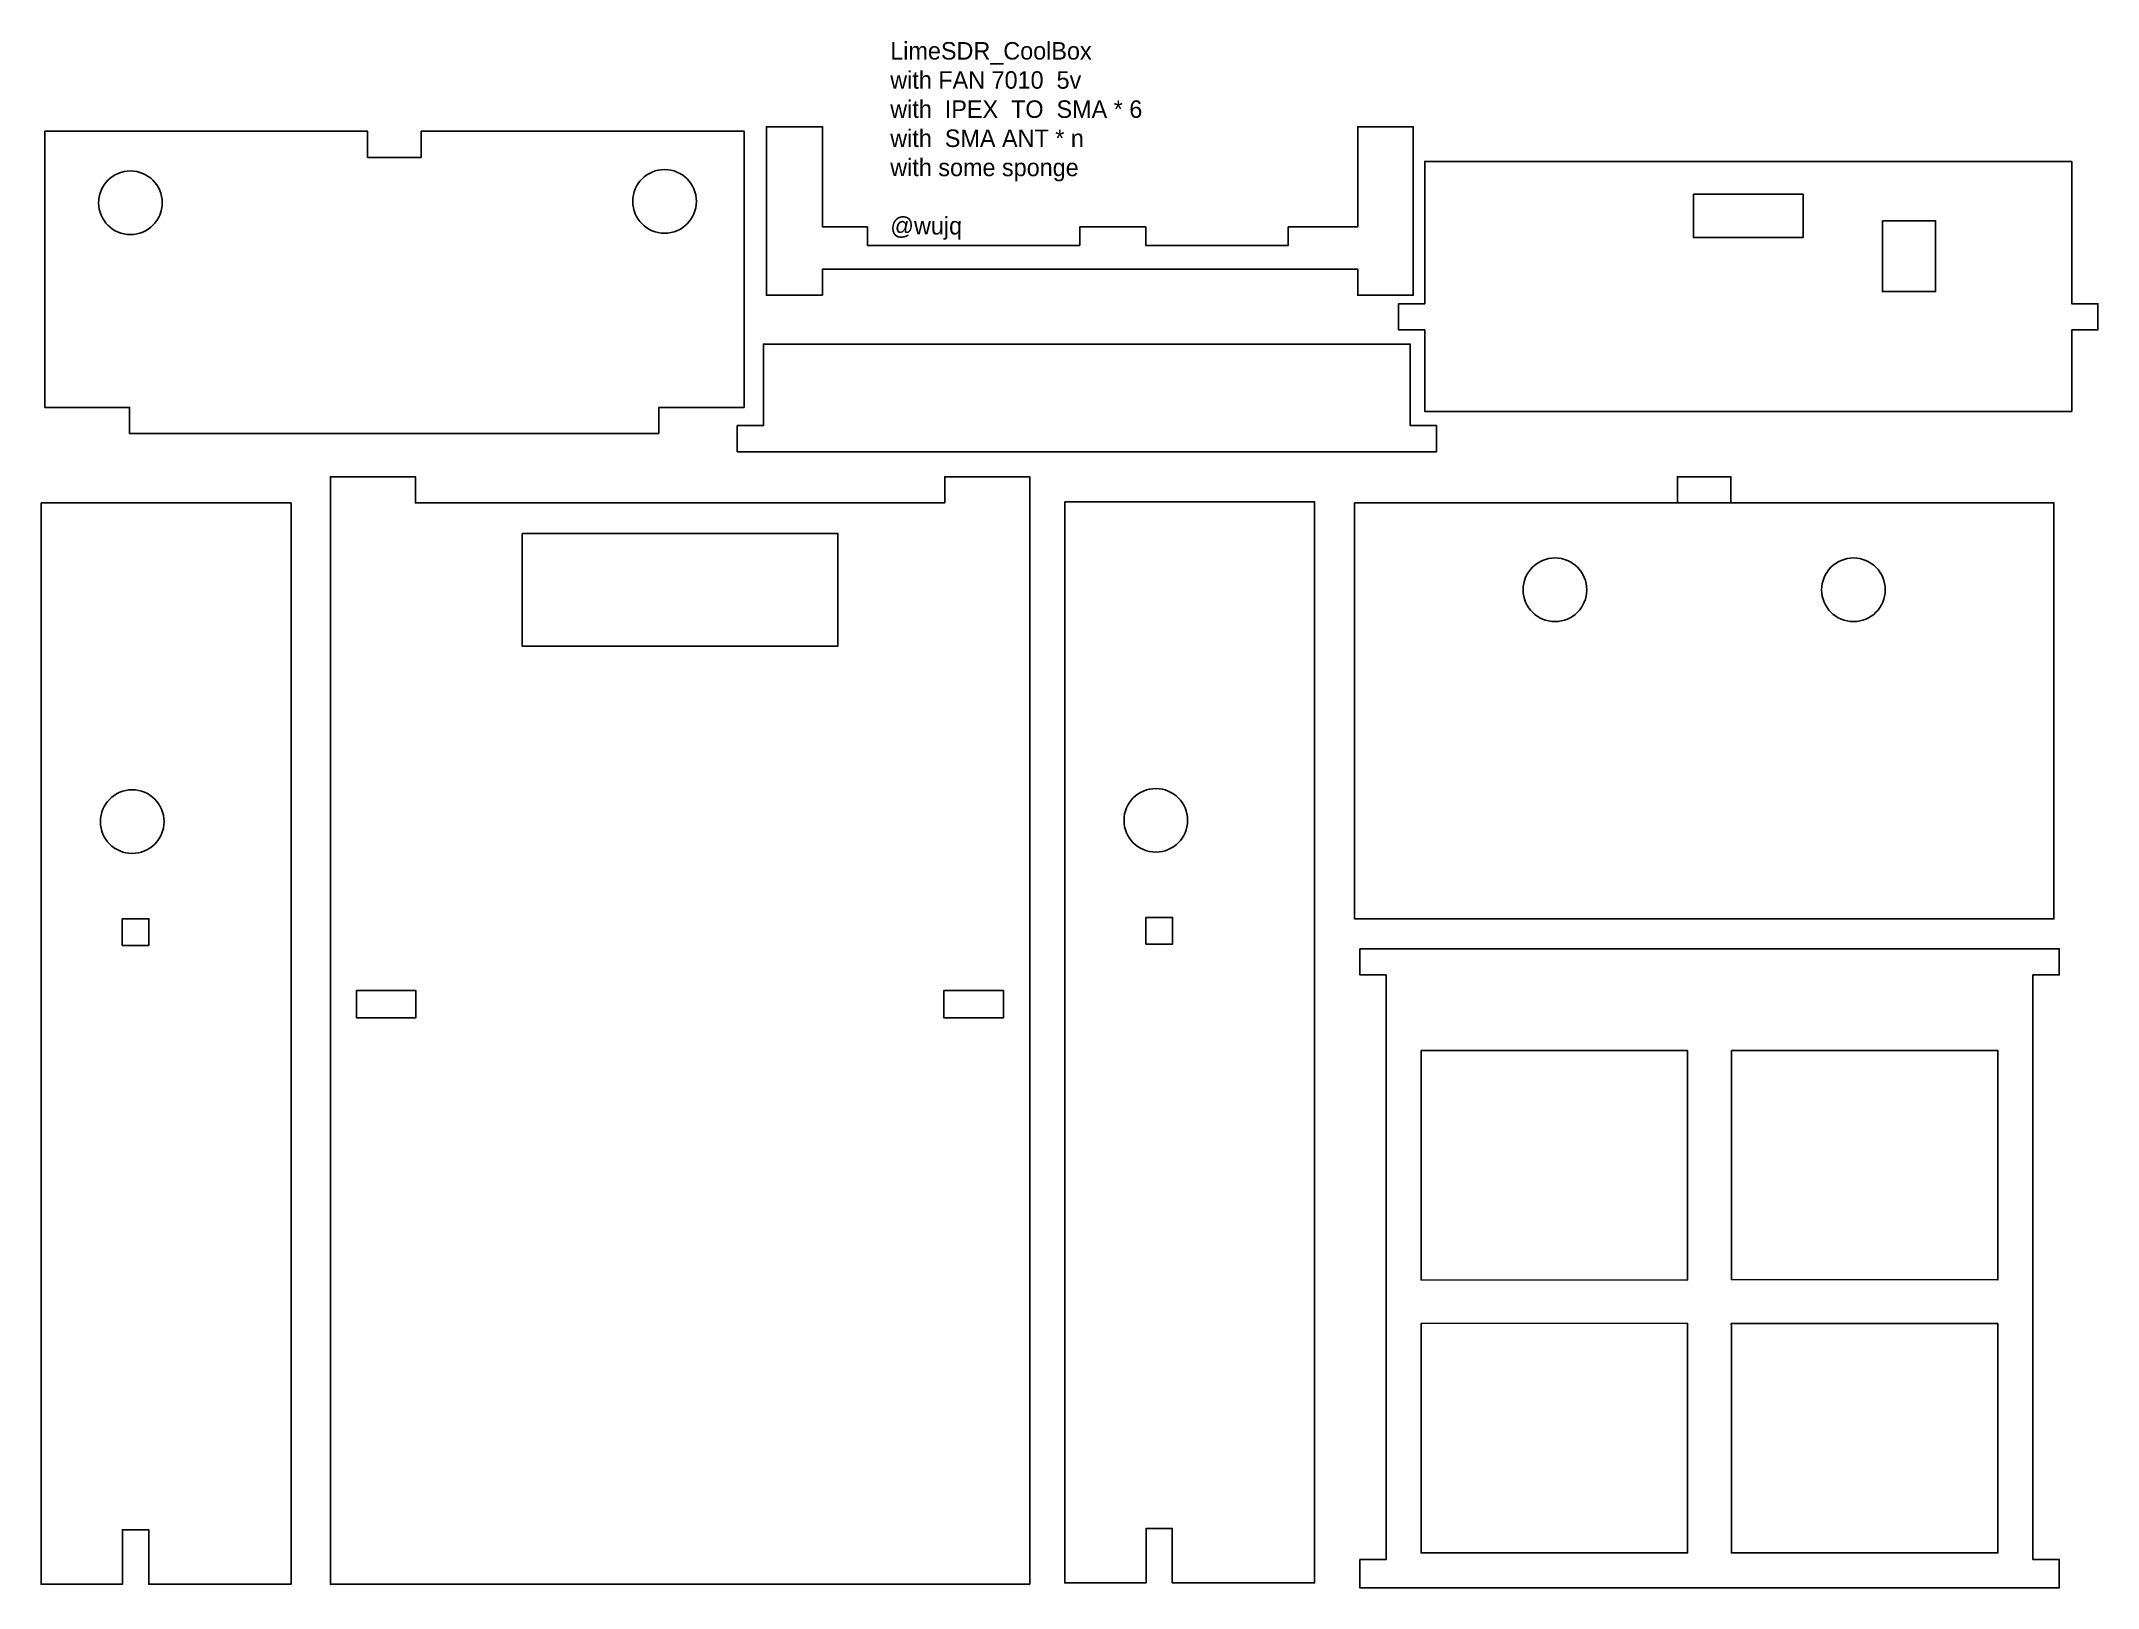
# Model space of a CAD drawing. Header units: millimetres. Extents: x 1 to 236, y 0 to 177.
import ezdxf

# ---------------------------------------------------------------- set-up
doc = ezdxf.new("R2010")
doc.units = ezdxf.units.MM
doc.layers.get('0').update_dxf_attribs({"color": 164})

msp = doc.modelspace()

# ---------------------------------------------------------------- linework, layer by layer
for points, elevation in [([(90.14, 148.25), (83.72, 148.25), (83.72, 167.53), (90.14, 167.53), (90.14, 156.06), (95.28, 156.06), (95.28, 153.95), (119.57, 153.95), (119.57, 156.06), (127.11, 156.06), (127.11, 153.95), (143.41, 153.95), (143.41, 156.06), (151.37, 156.06), (151.37, 167.53), (157.72, 167.53), (157.72, 148.25), (151.37, 148.25), (151.37, 151.25), (90.14, 151.25), (90.14, 148.25)], 40.82), ([(71.43, 132.42), (71.43, 135.42), (81.16, 135.42), (81.16, 167.01), (44.22, 167.01), (44.22, 164.01), (38.1, 164.01), (38.1, 167.01), (1.16, 167.01), (1.16, 135.42), (10.88, 135.42), (10.88, 132.42), (71.43, 132.42)], -8.63), ([(159.04, 147.28), (156.04, 147.28), (156.04, 144.28), (159.04, 144.28), (159.04, 134.97), (233.04, 134.97), (233.04, 144.28), (236.04, 144.28), (236.04, 147.28), (233.04, 147.28), (233.04, 163.56), (159.04, 163.56), (159.04, 147.28)], 49.84), ([(189.76, 159.8), (189.76, 154.86), (202.31, 154.86), (202.31, 159.8), (189.76, 159.8)], 49.84), ([(211.39, 156.78), (211.39, 148.67), (217.47, 148.67), (217.47, 156.78), (211.39, 156.78)], 49.84), ([(83.38, 141.32), (83.38, 142.66), (157.38, 142.66), (157.38, 133.35), (160.38, 133.35), (160.38, 130.35), (80.38, 130.35), (80.38, 133.35), (83.38, 133.35), (83.38, 141.32)], 64.01), ([(113.84, 0.81), (33.84, 0.81), (33.84, 127.49), (43.57, 127.49), (43.57, 124.49), (104.12, 124.49), (104.12, 127.49), (113.84, 127.49), (113.84, 0.81)], 35.5), ([(194.06, 124.49), (194.06, 127.49), (187.94, 127.49), (187.94, 124.49)], 67.09), ([(0.75, 124.49), (29.34, 124.49), (29.34, 0.81), (13.06, 0.81), (13.06, 7.05), (10.06, 7.05), (10.06, 0.81), (0.75, 0.81), (0.75, 124.49)], 0), ([(117.85, 124.64), (146.44, 124.64), (146.44, 0.96), (130.15, 0.96), (130.15, 7.2), (127.15, 7.2), (127.15, 0.96), (117.85, 0.96), (117.85, 124.64)], 3), ([(151, 124.49), (151, 76.91), (231, 76.91), (231, 124.49), (151, 124.49)], 67.09), ([(55.78, 120.99), (91.9, 120.99), (91.9, 108.13), (55.78, 108.13), (55.78, 120.99)], 35.5), ([(10.04, 76.94), (10.04, 73.89), (13.08, 73.89), (13.08, 76.94), (10.04, 76.94)], -3), ([(151.61, 73.51), (151.61, 70.51), (154.61, 70.51), (154.61, 3.64), (151.61, 3.64), (151.61, 0.4), (231.61, 0.4), (231.61, 3.64), (228.61, 3.64), (228.61, 70.51), (231.61, 70.51), (231.61, 73.51), (151.61, 73.51)], 54.78), ([(36.84, 65.6), (36.84, 68.72), (43.62, 68.72), (43.62, 65.6), (36.84, 65.6)], 38.5), ([(110.84, 68.71), (110.84, 65.61), (104, 65.61), (104, 68.71), (110.84, 68.71)], 38.5), ([(158.61, 61.85), (189.11, 61.85), (189.11, 35.6), (158.61, 35.63), (158.61, 61.85)], 54.78), ([(194.11, 61.85), (194.11, 35.66), (224.61, 35.63), (224.61, 61.85), (194.11, 61.85)], 54.78), ([(194.11, 30.25), (194.11, 4.4), (224.61, 4.4), (224.61, 30.63), (194.1, 30.63), (194.11, 30.25)], 54.78)]:
    msp.add_lwpolyline(points, dxfattribs=dict(elevation=elevation))
msp.add_lwpolyline([(127.13, 77.09), (127.13, 74.04), (130.18, 74.04), (130.18, 77.09), (127.13, 77.09)])
at = {"extrusion": (0, -3.3196e-08, 1), "elevation": 57.78}
msp.add_lwpolyline([(189.11, 30.66), (189.11, 4.4), (158.61, 4.4), (158.61, 30.63), (189.11, 30.66)], dxfattribs=at)
at = {"extrusion": (2.58296e-11, -1.60362e-07, -1)}
for centre in [(-10.97, 158.83, 3), (-72.07, 158.99, 3), (-173.93, 114.56, 3), (-128.27, 88.19, 0), (-11.17, 88.04, 3)]:
    msp.add_circle(centre, 3.64, dxfattribs=at)
at = {"extrusion": (-2.58296e-11, -1.60362e-07, -1)}
msp.add_circle((-208.08, 114.56, 3), 3.64, dxfattribs=at)

# ---------------------------------------------------------------- texts
at = {"insert": (97.89, 177.21), "char_height": 2, "width": 45.8514, "attachment_point": 1}
msp.add_mtext('LimeSDR_CoolBox\\Pwith FAN 7010  5v\\Pwith  IPEX  TO  SMA * 6\\Pwith  SMA ANT * n\\Pwith some sponge \\P\\P@wujq', dxfattribs=at)

doc.saveas('drawing.dxf')
